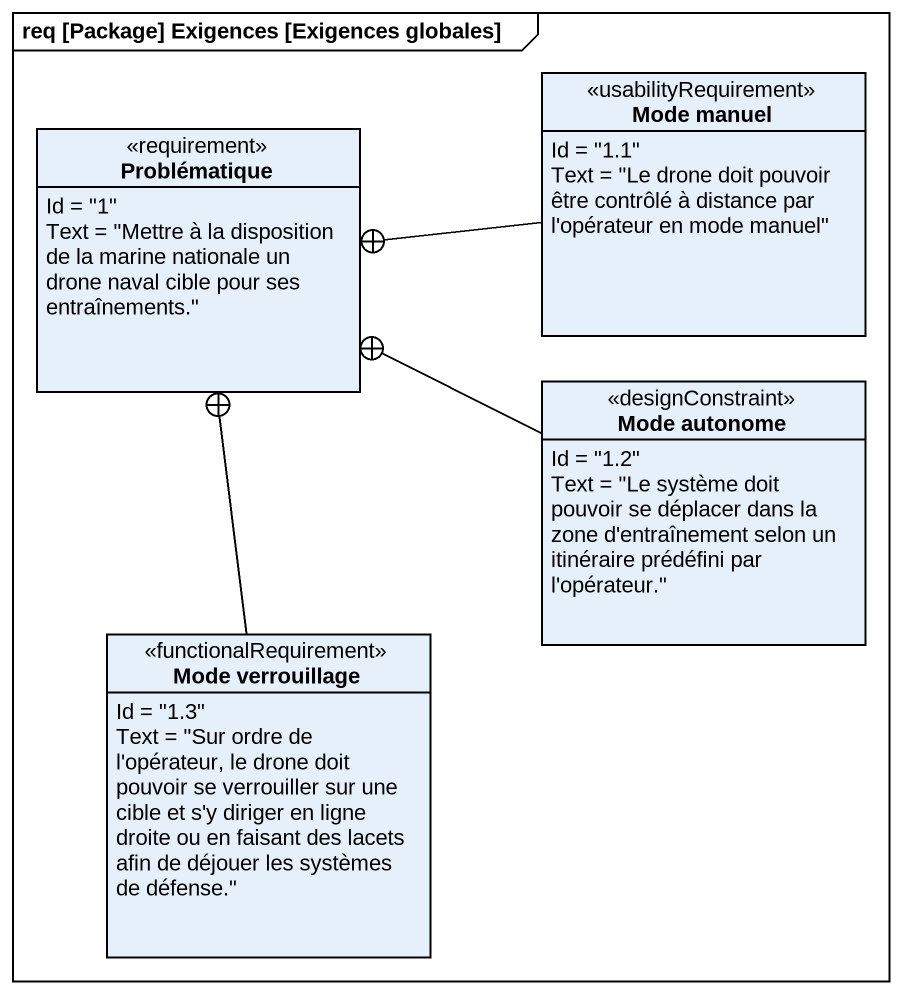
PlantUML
@startuml
mainframe req [Package] Exigences [Exigences globales]
hide circle
hide empty members
class "Mode manuel" as Mode_manuel <<usabilityRequirement>> {
  Id = "1.1"
  Text = "Le drone doit pouvoir être contrôlé à distance par l'opérateur en mode manuel"
}
class Problématique <<requirement>> {
  Id = "1"
  Text = "Mettre à la disposition de la marine nationale un drone naval cible pour ses entraînements."
}
class "Mode autonome" as Mode_autonome <<designConstraint>> {
  Id = "1.2"
  Text = "Le système doit pouvoir se déplacer dans la zone d'entraînement selon un itinéraire prédéfini par l'opérateur."
}
class "Mode verrouillage" as Mode_verrouillage <<functionalRequirement>> {
  Id = "1.3"
  Text = "Sur ordre de l'opérateur, le drone doit pouvoir se verrouiller sur une cible et s'y diriger en ligne droite ou en faisant des lacets afin de déjouer les systèmes de défense."
}
Mode_manuel -left-+ Problématique
Mode_autonome -left-+ Problématique
Mode_verrouillage -up-+ Problématique
@enduml
